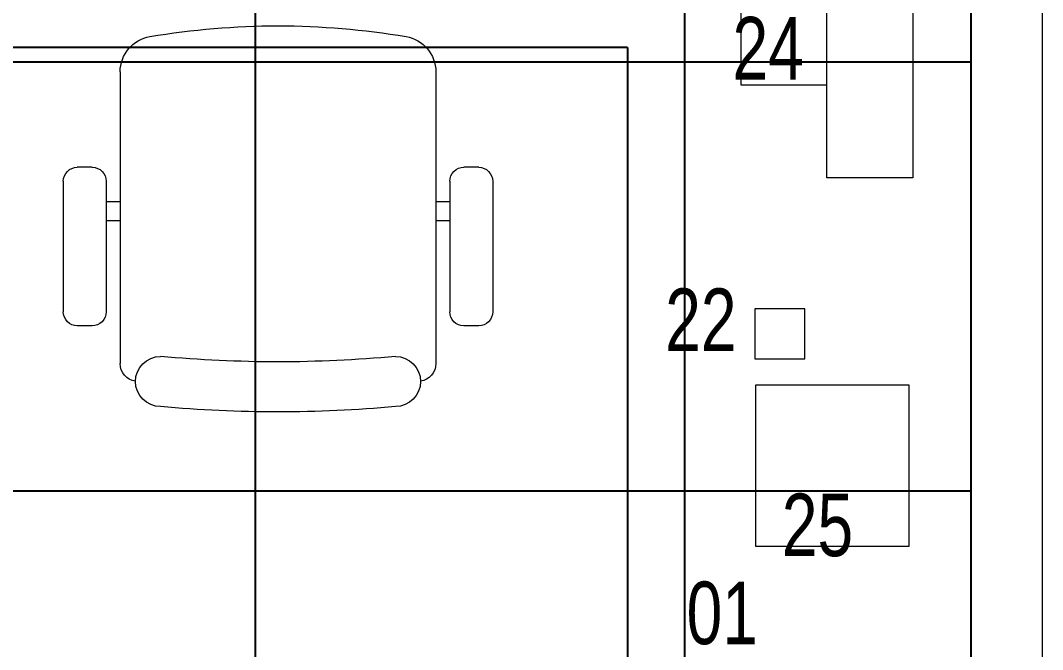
# Model space of a CAD drawing. Extents: x -12260 to 304645, y -29287 to 19916.
# Drawn here: x 21887 to 23316, y 7288 to 8168 of the extents above; entities that cross this region are included whole.
import ezdxf

# ---------------------------------------------------------------- set-up
doc = ezdxf.new("R2010")
doc.units = 0
doc.header["$LTSCALE"] = 0.25
doc.linetypes.add('DASHDOT', pattern=[25.4, 12.7, -6.35, 0, -6.35])
for name, color, linetype, lineweight in [('01-First Floor$0$72_EGR_EQP_TAG', 142, 'Continuous', 5), ('01-First Floor$0$LOADING', 253, 'Continuous', 5), ('01-First Floor$0$NEW Wall', 166, 'Continuous', 5), ('01-First Floor$0$Walls', 251, 'Continuous', 5), ('E-LITE-CLNG-CNDT', 6, 'DASHDOT', 35)]:
    doc.layers.add(name, color=color, linetype=linetype, lineweight=lineweight)
doc.layers.add('01-First Floor$0$FALSE CEILING', color=251, linetype='Continuous')
doc.styles.add('01-First Floor$0$X3G_ENTITY_257CFD', font='swisscl.ttf', dxfattribs={"height": 200})

# ---------------------------------------------------------------- blocks, each defined once
blk = doc.blocks.new('01-First Floor$0$D.110.51.53')
blk.add_lwpolyline([(285914, 4547), (286139, 4547), (286139, 4332), (285914, 4332), (285914, 4547)])
blk = doc.blocks.new('01-First Floor$0$D.111.03.06')
blk.add_lwpolyline([(292372, 3690), (292442, 3690), (292442, 3620), (292372, 3620), (292372, 3690)])
blk = doc.blocks.new('01-First Floor$0$D.122.06.11')
for points in [[(285783, 4268), (285783, 4268), (285783, 4388), (285713, 4388), (285643, 4388), (285643, 4268)], [(285513, 4148), (285913, 4148), (285913, 4268), (285513, 4268), (285513, 4148)]]:
    blk.add_lwpolyline(points)
blk = doc.blocks.new('*X76')
at = {"color": 0}
for p, q in [((5, 3), (5, 3)), ((5, 3), (5, 3)), ((5, 3), (5, 3)), ((5, 3), (5, 3)), ((5, 3), (5, 3)), ((5, 3), (5, 3)), ((5, 3), (5, 3)), ((5, 3), (5, 3)), ((5, 3), (5, 3)), ((5, 3), (5, 3)), ((5, 3), (5, 3)), ((5, 3), (5, 3)), ((5, 3), (5, 3)), ((5, 3), (5, 3)), ((5, 3), (5, 3)), ((5, 3), (5, 3)), ((5, 3), (5, 3)), ((5, 3), (5, 3)), ((5, 3), (5, 3)), ((5, 3), (5, 3)), ((5, 3), (5, 3)), ((5, 3), (5, 3)), ((5, 3), (5, 3)), ((5, 3), (5, 3)), ((5, 3), (5, 3)), ((5, 3), (5, 3)), ((5, 3), (5, 3)), ((5, 3), (5, 3)), ((5, 3), (5, 3)), ((5, 3), (5, 3)), ((5, 3), (5, 3)), ((5, 3), (5, 3)), ((5, 3), (5, 3)), ((5, 3), (5, 3)), ((5, 3), (5, 3)), ((5, 3), (5, 3)), ((5, 3), (5, 3)), ((5, 3), (5, 3)), ((5, 3), (5, 3)), ((5, 3), (5, 3)), ((5, 3), (5, 3)), ((5, 3), (5, 3)), ((5, 3), (5, 3)), ((5, 3), (5, 3)), ((5, 3), (5, 3)), ((5, 3), (5, 3)), ((5, 3), (5, 3)), ((5, 3), (5, 3)), ((5, 3), (5, 3)), ((5, 3), (5, 3)), ((5, 3), (5, 3)), ((5, 3), (5, 3)), ((5, 3), (5, 3)), ((5, 3), (5, 3)), ((5, 3), (5, 3)), ((5, 3), (5, 3)), ((5, 3), (5, 3)), ((5, 3), (5, 3)), ((5, 3), (5, 3)), ((5, 3), (5, 3)), ((5, 3), (5, 3)), ((5, 3), (5, 3)), ((5, 3), (5, 3)), ((5, 3), (5, 3)), ((5, 3), (5, 3)), ((5, 3), (5, 3)), ((6, 3), (5, 3)), ((5, 3), (5, 3)), ((6, 3), (5, 3)), ((5, 3), (5, 3)), ((6, 3), (5, 3)), ((5, 3), (5, 3)), ((6, 3), (5, 3)), ((5, 3), (5, 3)), ((5, 3), (5, 3)), ((5, 3), (5, 3)), ((5, 3), (5, 3)), ((5, 3), (5, 3)), ((5, 3), (5, 3)), ((5, 3), (5, 3)), ((5, 3), (5, 3)), ((5, 3), (5, 3)), ((5, 3), (5, 3)), ((5, 3), (5, 3)), ((5, 3), (5, 3)), ((5, 3), (5, 3)), ((5, 3), (5, 3)), ((5, 3), (5, 3)), ((5, 3), (5, 3)), ((5, 3), (5, 3)), ((5, 3), (5, 3)), ((5, 3), (5, 3)), ((5, 3), (5, 3)), ((5, 3), (5, 3)), ((5, 3), (5, 3)), ((5, 3), (5, 3)), ((6, 3), (6, 3)), ((6, 3), (6, 3)), ((6, 3), (6, 3)), ((6, 3), (6, 3)), ((6, 3), (6, 3)), ((6, 3), (6, 3)), ((6, 3), (6, 3)), ((6, 3), (6, 3)), ((6, 3), (6, 3)), ((6, 3), (6, 3)), ((6, 3), (6, 3)), ((6, 3), (6, 3)), ((6, 3), (6, 3)), ((6, 3), (6, 3)), ((6, 3), (6, 3)), ((6, 3), (6, 3)), ((6, 3), (6, 3)), ((6, 3), (6, 3)), ((6, 3), (6, 3)), ((6, 3), (6, 3)), ((6, 3), (6, 3)), ((6, 3), (6, 3)), ((6, 3), (6, 3)), ((6, 3), (6, 3)), ((6, 3), (6, 3)), ((6, 3), (6, 3)), ((6, 3), (6, 3)), ((6, 3), (6, 3)), ((6, 3), (6, 3)), ((6, 3), (6, 3)), ((6, 3), (6, 3)), ((6, 3), (6, 3)), ((6, 3), (6, 3)), ((6, 3), (6, 3)), ((6, 3), (6, 3)), ((6, 3), (6, 3)), ((6, 3), (6, 3)), ((6, 3), (6, 3)), ((6, 3), (6, 3)), ((6, 3), (6, 3)), ((6, 3), (6, 3)), ((6, 3), (6, 3)), ((6, 3), (6, 3)), ((6, 3), (6, 3)), ((6, 3), (6, 3)), ((6, 3), (6, 3)), ((6, 3), (6, 3)), ((6, 3), (6, 3)), ((6, 3), (6, 3)), ((6, 3), (6, 3)), ((6, 3), (6, 3)), ((6, 3), (6, 3)), ((6, 3), (6, 3)), ((6, 3), (6, 3)), ((6, 3), (6, 3)), ((6, 3), (6, 3)), ((6, 3), (6, 3)), ((6, 3), (6, 3)), ((6, 3), (6, 3)), ((6, 3), (6, 3)), ((6, 3), (6, 3)), ((6, 3), (6, 3)), ((6, 3), (6, 3)), ((6, 3), (6, 3)), ((6, 3), (6, 3)), ((6, 3), (6, 3)), ((6, 3), (6, 3)), ((6, 3), (6, 3)), ((6, 3), (6, 3)), ((6, 3), (6, 3)), ((6, 3), (6, 3)), ((6, 3), (6, 3)), ((6, 3), (6, 3)), ((6, 3), (6, 3)), ((6, 3), (6, 3)), ((6, 3), (6, 3)), ((6, 3), (6, 3)), ((6, 3), (6, 3)), ((6, 3), (6, 3)), ((6, 3), (6, 3)), ((6, 3), (6, 3)), ((6, 3), (6, 3)), ((6, 3), (6, 3)), ((6, 3), (6, 3)), ((6, 3), (6, 3)), ((6, 3), (6, 3)), ((6, 3), (6, 3)), ((6, 3), (6, 3)), ((6, 3), (6, 3)), ((6, 3), (6, 3)), ((6, 3), (6, 3)), ((6, 3), (6, 3)), ((6, 3), (6, 3)), ((6, 3), (6, 3)), ((6, 3), (6, 3)), ((6, 3), (6, 3)), ((6, 3), (6, 3)), ((6, 3), (6, 3)), ((6, 3), (6, 3)), ((6, 3), (6, 3)), ((6, 3), (6, 3)), ((6, 3), (6, 3)), ((6, 3), (6, 3)), ((6, 3), (6, 3)), ((6, 3), (6, 3)), ((6, 3), (6, 3)), ((6, 3), (6, 3)), ((6, 3), (6, 3)), ((6, 3), (6, 3)), ((6, 3), (6, 3)), ((6, 3), (6, 3)), ((6, 3), (6, 3)), ((6, 3), (6, 3)), ((6, 3), (6, 3)), ((6, 3), (6, 3)), ((6, 3), (6, 3)), ((6, 3), (6, 3)), ((6, 3), (6, 3)), ((6, 3), (6, 3)), ((6, 3), (6, 3)), ((6, 3), (6, 3)), ((6, 3), (6, 3)), ((6, 3), (6, 3)), ((6, 3), (6, 3)), ((6, 3), (6, 3)), ((6, 3), (6, 3)), ((6, 3), (6, 3)), ((6, 3), (6, 3)), ((6, 3), (6, 3)), ((6, 3), (6, 3)), ((6, 3), (6, 3)), ((6, 3), (6, 3)), ((6, 3), (6, 3)), ((6, 3), (6, 3)), ((6, 3), (6, 3)), ((6, 3), (6, 3)), ((6, 3), (6, 3)), ((6, 3), (6, 3)), ((6, 3), (6, 3)), ((6, 3), (6, 3)), ((6, 3), (6, 3)), ((6, 3), (6, 3)), ((6, 3), (6, 3)), ((6, 3), (6, 3)), ((6, 3), (6, 3)), ((6, 3), (6, 3)), ((6, 3), (6, 3)), ((6, 3), (6, 3)), ((6, 3), (6, 3)), ((6, 3), (6, 3)), ((6, 3), (6, 3)), ((6, 3), (6, 3)), ((6, 3), (6, 3)), ((6, 3), (6, 3)), ((6, 3), (6, 3)), ((6, 3), (6, 3)), ((6, 3), (6, 3)), ((6, 3), (6, 3)), ((6, 3), (6, 3)), ((6, 3), (6, 3)), ((6, 3), (6, 3)), ((6, 3), (6, 3)), ((6, 3), (6, 3)), ((6, 3), (6, 3)), ((6, 3), (6, 3)), ((6, 3), (6, 3)), ((6, 3), (6, 3)), ((6, 3), (6, 3)), ((6, 3), (6, 3)), ((6, 3), (6, 3)), ((6, 3), (6, 3)), ((6, 3), (6, 3)), ((6, 3), (6, 3)), ((6, 3), (6, 3)), ((6, 3), (6, 3)), ((6, 3), (6, 3)), ((6, 3), (6, 3)), ((6, 3), (6, 3)), ((6, 3), (6, 3)), ((6, 3), (6, 3)), ((6, 3), (6, 3)), ((6, 3), (6, 3)), ((6, 3), (6, 3)), ((6, 3), (6, 3)), ((6, 3), (6, 3)), ((6, 3), (6, 3)), ((6, 3), (6, 3)), ((6, 3), (6, 3)), ((6, 3), (6, 3)), ((6, 3), (6, 3)), ((6, 3), (6, 3)), ((6, 3), (6, 3)), ((6, 3), (6, 3)), ((6, 3), (6, 3)), ((6, 3), (6, 3)), ((6, 3), (6, 3)), ((6, 3), (6, 3)), ((6, 3), (6, 3)), ((6, 3), (6, 3)), ((6, 3), (6, 3)), ((6, 3), (6, 3)), ((6, 3), (6, 3)), ((6, 3), (6, 3)), ((6, 3), (6, 3)), ((6, 3), (5, 3)), ((6, 3), (5, 3)), ((6, 3), (5, 3)), ((6, 3), (5, 3)), ((6, 3), (5, 3)), ((6, 3), (6, 3)), ((6, 3), (6, 3)), ((6, 3), (6, 3)), ((6, 3), (6, 3)), ((6, 3), (6, 3)), ((6, 3), (6, 3)), ((6, 3), (6, 3)), ((6, 3), (6, 3)), ((6, 3), (6, 3)), ((6, 3), (6, 3)), ((6, 3), (6, 3)), ((6, 3), (6, 3)), ((6, 3), (6, 3)), ((6, 3), (6, 3)), ((6, 3), (6, 3)), ((6, 3), (6, 3)), ((6, 3), (6, 3)), ((6, 3), (6, 3)), ((6, 3), (6, 3)), ((6, 3), (6, 3)), ((6, 3), (6, 3)), ((6, 3), (6, 3)), ((6, 3), (6, 3)), ((6, 3), (6, 3)), ((6, 3), (6, 3)), ((6, 3), (6, 3)), ((6, 3), (6, 3)), ((6, 3), (6, 3)), ((6, 3), (6, 3)), ((6, 3), (6, 3)), ((6, 3), (6, 3)), ((6, 3), (6, 3)), ((6, 3), (6, 3)), ((6, 3), (6, 3)), ((6, 3), (6, 3)), ((6, 3), (6, 3)), ((6, 3), (6, 3)), ((6, 3), (6, 3)), ((6, 3), (6, 3)), ((6, 3), (6, 3)), ((6, 3), (6, 3)), ((6, 3), (6, 3)), ((6, 3), (6, 3)), ((6, 3), (6, 3)), ((6, 3), (6, 3)), ((6, 3), (6, 3)), ((6, 3), (6, 3)), ((6, 3), (6, 3)), ((6, 3), (6, 3)), ((6, 3), (6, 3)), ((6, 3), (6, 3)), ((6, 3), (6, 3)), ((6, 3), (6, 3)), ((6, 3), (6, 3)), ((6, 3), (6, 3)), ((6, 3), (6, 3)), ((6, 3), (6, 3)), ((6, 3), (6, 3)), ((6, 3), (6, 3)), ((6, 3), (6, 3)), ((6, 3), (6, 3)), ((6, 3), (6, 3)), ((6, 3), (6, 3)), ((6, 3), (6, 3)), ((6, 3), (6, 3)), ((6, 3), (6, 3)), ((6, 3), (6, 3)), ((6, 3), (6, 3)), ((6, 3), (6, 3)), ((6, 3), (6, 3)), ((6, 3), (6, 3)), ((6, 3), (6, 3)), ((6, 3), (6, 3)), ((6, 3), (6, 3)), ((6, 3), (6, 3)), ((6, 3), (6, 3)), ((6, 3), (6, 3)), ((6, 3), (6, 3)), ((6, 3), (6, 3)), ((6, 3), (6, 3)), ((6, 3), (6, 3)), ((6, 3), (6, 3)), ((6, 3), (6, 3)), ((6, 3), (6, 3)), ((6, 3), (6, 3)), ((6, 3), (6, 3)), ((6, 3), (6, 3)), ((6, 3), (6, 3)), ((6, 3), (6, 3)), ((6, 3), (6, 3)), ((6, 3), (6, 3)), ((6, 3), (6, 3)), ((6, 3), (6, 3)), ((6, 3), (6, 3)), ((6, 3), (6, 3)), ((6, 3), (6, 3)), ((6, 3), (6, 3)), ((6, 3), (6, 3)), ((6, 3), (6, 3)), ((6, 3), (6, 3)), ((6, 3), (6, 3)), ((6, 3), (6, 3)), ((6, 3), (6, 3)), ((6, 3), (6, 3)), ((6, 3), (6, 3)), ((6, 3), (6, 3)), ((6, 3), (6, 3)), ((6, 3), (6, 3)), ((6, 3), (6, 3)), ((6, 3), (6, 3)), ((6, 3), (6, 3)), ((6, 3), (6, 3)), ((6, 3), (6, 3)), ((6, 3), (6, 3)), ((6, 3), (6, 3)), ((6, 3), (6, 3)), ((6, 3), (6, 3)), ((6, 3), (6, 3)), ((6, 3), (6, 3)), ((6, 3), (6, 3)), ((6, 3), (6, 3)), ((6, 3), (6, 3)), ((6, 3), (6, 3)), ((6, 3), (6, 3)), ((6, 3), (6, 3)), ((6, 3), (6, 3)), ((6, 3), (6, 3)), ((6, 3), (6, 3)), ((6, 3), (6, 3)), ((6, 3), (6, 3)), ((6, 3), (6, 3)), ((6, 3), (6, 3)), ((6, 3), (6, 3)), ((6, 3), (6, 3)), ((6, 3), (6, 3)), ((6, 3), (6, 3)), ((6, 3), (6, 3)), ((6, 3), (6, 3)), ((6, 3), (6, 3)), ((6, 3), (6, 3)), ((6, 3), (6, 3)), ((6, 3), (6, 3)), ((6, 3), (6, 3)), ((6, 3), (6, 3)), ((6, 3), (6, 3)), ((6, 3), (6, 3)), ((6, 3), (6, 3)), ((6, 3), (6, 3)), ((6, 3), (6, 3)), ((6, 3), (6, 3)), ((6, 3), (6, 3)), ((6, 3), (6, 3)), ((6, 3), (6, 3)), ((6, 3), (6, 3)), ((6, 3), (6, 3)), ((6, 3), (6, 3)), ((6, 3), (6, 3)), ((6, 3), (6, 3)), ((6, 3), (6, 3)), ((6, 3), (6, 3)), ((6, 3), (6, 3)), ((6, 3), (6, 3)), ((6, 3), (6, 3)), ((6, 3), (6, 3)), ((6, 3), (6, 3)), ((6, 3), (6, 3)), ((6, 3), (6, 3)), ((6, 3), (6, 3)), ((6, 3), (6, 3)), ((6, 3), (6, 3)), ((6, 3), (6, 3)), ((6, 3), (6, 3)), ((6, 3), (6, 3)), ((6, 3), (6, 3)), ((6, 3), (6, 3)), ((6, 3), (6, 3)), ((6, 3), (6, 3)), ((6, 3), (6, 3)), ((6, 3), (6, 3)), ((6, 3), (6, 3)), ((6, 3), (6, 3)), ((6, 3), (6, 3)), ((6, 3), (6, 3)), ((6, 3), (6, 3)), ((6, 3), (6, 3)), ((6, 3), (6, 3)), ((6, 3), (6, 3)), ((6, 3), (6, 3)), ((6, 3), (6, 3)), ((6, 3), (6, 3)), ((6, 3), (6, 3)), ((6, 3), (6, 3)), ((6, 3), (6, 3)), ((6, 3), (6, 3)), ((6, 3), (6, 3)), ((6, 3), (6, 3)), ((6, 3), (6, 3)), ((6, 3), (6, 3)), ((6, 3), (6, 3)), ((6, 3), (6, 3)), ((6, 3), (6, 3)), ((6, 3), (6, 3)), ((6, 3), (6, 3)), ((6, 3), (6, 3)), ((6, 3), (6, 3)), ((6, 3), (6, 3)), ((6, 3), (6, 3)), ((6, 3), (6, 3)), ((6, 3), (6, 3)), ((6, 3), (6, 3)), ((6, 3), (6, 3)), ((6, 3), (6, 3)), ((6, 3), (6, 3)), ((6, 3), (6, 3)), ((6, 3), (6, 3)), ((6, 3), (6, 3)), ((6, 3), (6, 3)), ((6, 3), (6, 3)), ((6, 3), (6, 3)), ((6, 3), (6, 3)), ((6, 3), (6, 3)), ((6, 3), (6, 3)), ((6, 3), (6, 3)), ((6, 3), (6, 3)), ((6, 3), (6, 3)), ((6, 3), (6, 3)), ((6, 3), (6, 3)), ((6, 3), (6, 3)), ((6, 3), (6, 3)), ((6, 3), (6, 3)), ((6, 3), (6, 3)), ((6, 3), (6, 3)), ((6, 3), (6, 3)), ((6, 3), (6, 3)), ((6, 3), (6, 3)), ((6, 3), (6, 3)), ((6, 3), (6, 3)), ((6, 3), (6, 3)), ((6, 3), (6, 3)), ((6, 3), (6, 3)), ((6, 3), (6, 3)), ((6, 3), (6, 3)), ((6, 3), (6, 3)), ((6, 3), (6, 3)), ((6, 3), (6, 3)), ((6, 3), (6, 3)), ((6, 3), (6, 3)), ((6, 3), (6, 3)), ((6, 3), (6, 3)), ((6, 3), (6, 3)), ((6, 3), (6, 3)), ((6, 3), (6, 3)), ((6, 3), (6, 3)), ((6, 3), (6, 3)), ((6, 3), (6, 3)), ((6, 3), (6, 3)), ((6, 3), (6, 3)), ((6, 3), (6, 3)), ((6, 3), (6, 3)), ((6, 3), (6, 3)), ((6, 3), (6, 3)), ((6, 3), (6, 3)), ((6, 3), (6, 3)), ((6, 3), (6, 3)), ((6, 3), (6, 3)), ((6, 3), (6, 3)), ((6, 3), (6, 3)), ((6, 3), (6, 3)), ((6, 3), (6, 3)), ((6, 3), (6, 3)), ((6, 3), (6, 3)), ((6, 3), (6, 3)), ((6, 3), (6, 3)), ((6, 3), (6, 3)), ((6, 3), (6, 3)), ((6, 3), (6, 3)), ((6, 3), (6, 3)), ((6, 3), (6, 3)), ((6, 3), (6, 3)), ((6, 3), (6, 3)), ((6, 3), (6, 3)), ((6, 3), (6, 3)), ((6, 3), (6, 3)), ((6, 3), (6, 3)), ((6, 3), (6, 3)), ((6, 3), (6, 3)), ((6, 3), (6, 3)), ((6, 3), (6, 3)), ((6, 3), (6, 3)), ((6, 3), (6, 3)), ((6, 3), (6, 3)), ((6, 3), (6, 3)), ((6, 3), (6, 3)), ((6, 3), (6, 3)), ((6, 3), (6, 3)), ((6, 3), (6, 3)), ((6, 3), (6, 3)), ((6, 3), (6, 3)), ((6, 3), (6, 3)), ((6, 3), (6, 3)), ((6, 3), (6, 3)), ((6, 3), (6, 3)), ((6, 3), (6, 3)), ((6, 3), (6, 3)), ((6, 3), (6, 3)), ((6, 3), (6, 3)), ((6, 3), (6, 3)), ((6, 3), (6, 3)), ((6, 3), (6, 3)), ((6, 3), (6, 3)), ((6, 3), (6, 3)), ((6, 3), (6, 3)), ((6, 3), (6, 3)), ((6, 3), (6, 3)), ((6, 3), (6, 3)), ((6, 3), (6, 3)), ((6, 3), (6, 3))]:
    blk.add_line(p, q, dxfattribs=at)
blk = doc.blocks.new('*X77')
at = {"color": 0}
for p, q in [((13, 1), (13, 1)), ((13, 1), (13, 1)), ((13, 1), (13, 1)), ((13, 1), (13, 1)), ((13, 1), (13, 1)), ((13, 1), (13, 1)), ((13, 1), (13, 1)), ((13, 1), (13, 1)), ((13, 1), (13, 1)), ((13, 1), (13, 1)), ((13, 1), (13, 1)), ((13, 1), (13, 1)), ((13, 1), (13, 1)), ((13, 1), (13, 1)), ((13, 1), (13, 1)), ((13, 1), (14, 1)), ((13, 1), (14, 1)), ((13, 1), (14, 1)), ((13, 1), (13, 1)), ((13, 1), (13, 1)), ((13, 1), (13, 1)), ((13, 1), (13, 1)), ((13, 1), (13, 1)), ((13, 1), (13, 1)), ((13, 1), (13, 1)), ((13, 1), (13, 1)), ((13, 1), (13, 1)), ((13, 1), (13, 1)), ((13, 1), (13, 1)), ((13, 1), (13, 1)), ((13, 1), (13, 1)), ((13, 1), (13, 1)), ((13, 1), (13, 1)), ((13, 1), (13, 1)), ((13, 1), (13, 1)), ((13, 1), (13, 1)), ((13, 1), (13, 1)), ((13, 1), (13, 1)), ((13, 1), (13, 1)), ((13, 1), (13, 1)), ((13, 1), (13, 1)), ((13, 1), (13, 1)), ((13, 1), (13, 1)), ((13, 1), (13, 1)), ((13, 1), (13, 1)), ((13, 1), (13, 1)), ((13, 1), (13, 1)), ((13, 1), (13, 1)), ((13, 1), (13, 1)), ((13, 1), (13, 1)), ((13, 1), (13, 1)), ((13, 1), (13, 1)), ((13, 1), (13, 1)), ((13, 1), (13, 1)), ((13, 1), (13, 1)), ((13, 1), (13, 1)), ((13, 1), (13, 1)), ((13, 1), (13, 1)), ((13, 1), (13, 1)), ((13, 1), (13, 1)), ((13, 1), (13, 1)), ((13, 1), (13, 1)), ((13, 1), (13, 1)), ((13, 1), (13, 1)), ((13, 1), (13, 1)), ((13, 1), (13, 1)), ((13, 1), (13, 1)), ((13, 1), (13, 1)), ((13, 1), (13, 1)), ((13, 1), (13, 1)), ((13, 1), (13, 1)), ((13, 1), (13, 1)), ((13, 1), (13, 1)), ((13, 1), (13, 1)), ((13, 1), (13, 1)), ((13, 1), (13, 1)), ((13, 1), (13, 1)), ((13, 1), (13, 1)), ((13, 1), (13, 1)), ((13, 1), (13, 1)), ((13, 1), (13, 1)), ((13, 1), (13, 1)), ((13, 1), (13, 1)), ((13, 1), (13, 1)), ((13, 1), (13, 1)), ((13, 1), (13, 1)), ((13, 1), (13, 1)), ((13, 1), (13, 1)), ((13, 1), (13, 1)), ((13, 1), (13, 1)), ((13, 1), (13, 1)), ((13, 1), (13, 1)), ((13, 1), (13, 1)), ((13, 1), (13, 1)), ((13, 1), (13, 1)), ((13, 1), (13, 1)), ((13, 1), (13, 1)), ((13, 1), (13, 1)), ((13, 1), (13, 1)), ((13, 1), (13, 1)), ((13, 1), (13, 1)), ((13, 1), (13, 1)), ((13, 1), (13, 1)), ((13, 1), (13, 1)), ((13, 1), (13, 1)), ((13, 1), (13, 1)), ((13, 1), (13, 1)), ((13, 1), (13, 1)), ((13, 1), (13, 1)), ((13, 1), (13, 1)), ((13, 1), (13, 1)), ((13, 1), (13, 1)), ((13, 1), (13, 1)), ((13, 1), (13, 1)), ((13, 1), (13, 1)), ((13, 1), (13, 1)), ((13, 1), (13, 1)), ((13, 1), (13, 1)), ((13, 1), (13, 1)), ((13, 1), (13, 1)), ((13, 1), (13, 1)), ((13, 1), (13, 1)), ((13, 1), (13, 1)), ((13, 1), (14, 1)), ((13, 0), (13, 0)), ((13, 0), (13, 0)), ((13, 0), (13, 0)), ((13, 0), (13, 0)), ((13, 0), (13, 0)), ((13, 0), (13, 0)), ((13, 0), (13, 0)), ((13, 0), (13, 0)), ((13, 0), (13, 0)), ((13, 0), (13, 0)), ((13, 0), (13, 0)), ((13, 0), (13, 0)), ((13, 0), (13, 0)), ((13, 0), (13, 0)), ((13, 0), (13, 0)), ((13, 0), (13, 0)), ((13, 0), (13, 0)), ((13, 0), (13, 0)), ((13, 0), (13, 0)), ((13, 0), (13, 0)), ((13, 0), (13, 0)), ((13, 0), (13, 0)), ((13, 0), (13, 0)), ((13, 0), (13, 0)), ((13, 0), (13, 0)), ((13, 0), (13, 0)), ((13, 0), (13, 0)), ((13, 0), (13, 0)), ((13, 0), (13, 0)), ((13, 0), (13, 0)), ((13, 0), (13, 0)), ((13, 0), (13, 0)), ((13, 0), (13, 0)), ((13, 0), (13, 0)), ((13, 0), (13, 0)), ((13, 0), (13, 0)), ((13, 0), (13, 0)), ((13, 0), (13, 0)), ((13, 0), (13, 0)), ((13, 0), (13, 0)), ((13, 0), (13, 0)), ((13, 0), (13, 0)), ((13, 0), (13, 0)), ((13, 0), (13, 0)), ((13, 0), (13, 0)), ((13, 0), (13, 0)), ((13, 0), (13, 0)), ((13, 0), (13, 0)), ((13, 0), (14, 0)), ((13, 0), (14, 0)), ((13, 0), (13, 0)), ((13, 0), (14, 0)), ((14, 1), (14, 1)), ((14, 1), (14, 1)), ((14, 1), (14, 1)), ((14, 1), (14, 1)), ((14, 1), (14, 1)), ((14, 1), (14, 1)), ((14, 1), (14, 1)), ((14, 1), (14, 1)), ((14, 1), (14, 1)), ((14, 1), (14, 1)), ((14, 1), (14, 1)), ((14, 1), (14, 1)), ((14, 1), (14, 1)), ((14, 1), (14, 1)), ((14, 1), (14, 1)), ((14, 1), (14, 1)), ((14, 1), (14, 1)), ((14, 1), (14, 1)), ((14, 1), (14, 1)), ((14, 1), (14, 1)), ((14, 1), (14, 1)), ((14, 1), (14, 1)), ((14, 1), (14, 1)), ((14, 1), (14, 1)), ((14, 1), (14, 1)), ((14, 1), (14, 1)), ((14, 1), (14, 1)), ((14, 1), (14, 1)), ((14, 1), (14, 1)), ((14, 1), (14, 1)), ((14, 1), (14, 1)), ((14, 1), (14, 1)), ((14, 1), (14, 1)), ((14, 1), (14, 1)), ((14, 1), (14, 1)), ((14, 1), (14, 1)), ((14, 1), (14, 1)), ((14, 1), (14, 1)), ((14, 1), (14, 1)), ((14, 1), (14, 1)), ((14, 1), (14, 1)), ((14, 1), (14, 1)), ((14, 1), (14, 1)), ((14, 1), (14, 1)), ((14, 1), (14, 1)), ((14, 1), (14, 1)), ((14, 1), (14, 1)), ((14, 1), (14, 1)), ((14, 1), (14, 1)), ((14, 1), (14, 1)), ((14, 1), (14, 1)), ((14, 1), (14, 1)), ((14, 1), (14, 1)), ((14, 1), (14, 1)), ((14, 1), (14, 1)), ((14, 1), (14, 1)), ((14, 1), (14, 1)), ((14, 1), (14, 1)), ((14, 1), (14, 1)), ((14, 1), (14, 1)), ((14, 1), (14, 1)), ((14, 1), (14, 1)), ((14, 1), (14, 1)), ((14, 1), (14, 1)), ((14, 1), (14, 1)), ((14, 1), (14, 1)), ((14, 1), (14, 1)), ((14, 1), (14, 1)), ((14, 1), (14, 1)), ((14, 1), (14, 1)), ((14, 1), (14, 1)), ((14, 1), (14, 1)), ((14, 1), (14, 1)), ((14, 1), (14, 1)), ((14, 1), (14, 1)), ((14, 1), (14, 1)), ((14, 1), (14, 1)), ((14, 1), (14, 1)), ((14, 1), (14, 1)), ((14, 1), (14, 1)), ((14, 1), (14, 1)), ((14, 1), (14, 1)), ((14, 1), (14, 1)), ((14, 1), (14, 1)), ((14, 1), (14, 1)), ((14, 1), (14, 1)), ((14, 1), (14, 1)), ((14, 1), (14, 1)), ((14, 1), (14, 1)), ((14, 1), (14, 1)), ((14, 1), (14, 1)), ((14, 1), (14, 1)), ((14, 1), (14, 1)), ((14, 1), (14, 1)), ((14, 0), (14, 0)), ((14, 0), (14, 0)), ((14, 0), (14, 0)), ((14, 0), (14, 0)), ((14, 0), (14, 0)), ((14, 0), (14, 0)), ((14, 0), (14, 0)), ((14, 0), (14, 0)), ((14, 0), (14, 0)), ((14, 0), (14, 0)), ((14, 0), (14, 0)), ((14, 0), (14, 0)), ((14, 0), (14, 0)), ((14, 0), (14, 0)), ((14, 0), (14, 0)), ((14, 0), (14, 0)), ((14, 0), (14, 0)), ((14, 0), (14, 0)), ((14, 0), (14, 0)), ((14, 0), (14, 0)), ((14, 0), (14, 0)), ((14, 0), (14, 0)), ((14, 0), (14, 0)), ((14, 0), (14, 0)), ((14, 0), (14, 0)), ((14, 0), (14, 0)), ((14, 0), (14, 0)), ((14, 0), (14, 0)), ((14, 0), (14, 0)), ((14, 0), (14, 0)), ((14, 0), (14, 0)), ((14, 0), (14, 0)), ((14, 0), (14, 0)), ((14, 0), (14, 0)), ((14, 0), (14, 0)), ((14, 0), (14, 0)), ((14, 0), (14, 0)), ((14, 0), (14, 0)), ((14, 0), (14, 0)), ((14, 0), (14, 0)), ((14, 0), (14, 0)), ((14, 0), (14, 0)), ((14, 0), (14, 0)), ((14, 0), (14, 0)), ((14, 0), (14, 0)), ((14, 0), (14, 0)), ((14, 0), (14, 0)), ((14, 0), (14, 0)), ((13, 0), (13, 0)), ((13, 0), (14, 0)), ((13, 0), (13, 0)), ((13, 0), (14, 0)), ((13, 0), (13, 0)), ((13, 0), (14, 0)), ((13, 0), (13, 0)), ((13, 0), (13, 0)), ((13, 0), (13, 0)), ((13, 0), (13, 0)), ((13, 0), (14, 0)), ((13, 0), (13, 0)), ((13, 0), (14, 0)), ((13, 0), (13, 0)), ((13, 0), (14, 0)), ((13, 0), (13, 0)), ((13, 0), (14, 0)), ((13, 0), (13, 0)), ((13, 0), (14, 0)), ((13, 0), (13, 0)), ((13, 0), (14, 0)), ((13, 0), (13, 0)), ((13, 0), (14, 0)), ((13, 0), (13, 0)), ((13, 0), (13, 0)), ((13, 0), (13, 0)), ((13, 0), (14, 0)), ((13, 0), (13, 0)), ((13, 0), (14, 0)), ((13, 0), (13, 0)), ((13, 0), (14, 0)), ((13, 0), (13, 0)), ((13, 0), (14, 0)), ((13, 0), (13, 0)), ((13, 0), (13, 0)), ((13, 0), (13, 0)), ((13, 0), (13, 0)), ((13, 0), (13, 0)), ((13, 0), (13, 0)), ((13, 0), (13, 0)), ((13, 0), (13, 0)), ((13, 0), (13, 0)), ((13, 0), (13, 0)), ((13, 0), (13, 0)), ((13, 0), (13, 0)), ((13, 0), (13, 0)), ((13, 0), (13, 0)), ((13, 0), (13, 0)), ((13, 0), (13, 0)), ((13, 0), (13, 0)), ((13, 0), (13, 0)), ((13, 0), (13, 0)), ((13, 0), (13, 0)), ((13, 0), (13, 0)), ((13, 0), (13, 0)), ((13, 0), (13, 0)), ((13, 0), (13, 0)), ((13, 0), (13, 0)), ((13, 0), (13, 0)), ((13, 0), (13, 0)), ((13, 0), (13, 0)), ((13, 0), (13, 0)), ((13, 0), (13, 0)), ((13, 0), (13, 0)), ((13, -1), (13, -1)), ((13, -1), (13, -1)), ((13, -1), (13, -1)), ((13, -1), (13, -1)), ((13, -1), (13, -1)), ((13, -1), (14, -1)), ((13, -1), (13, -1)), ((14, 0), (14, 0)), ((14, 0), (14, 0)), ((14, 0), (14, 0)), ((14, 0), (14, 0)), ((14, 0), (14, 0)), ((14, 0), (14, 0)), ((14, 0), (14, 0)), ((14, 0), (14, 0)), ((14, 0), (14, 0)), ((14, 0), (14, 0)), ((14, 0), (14, 0)), ((14, 0), (14, 0)), ((14, 0), (14, 0)), ((14, 0), (14, 0)), ((14, 0), (14, 0)), ((13, 0), (14, 0)), ((14, 0), (14, 0)), ((14, 0), (14, 0)), ((14, 0), (14, 0)), ((14, 0), (14, 0)), ((14, 0), (14, 0)), ((14, 0), (14, 0)), ((14, 0), (14, 0)), ((14, 0), (14, 0)), ((14, 0), (14, 0)), ((14, 0), (14, 0)), ((14, 0), (14, 0)), ((14, 0), (14, 0)), ((14, 0), (14, 0)), ((14, 0), (14, 0)), ((14, 0), (14, 0)), ((14, 0), (14, 0)), ((14, 0), (14, 0)), ((14, 0), (14, 0)), ((14, 0), (14, 0)), ((14, 0), (14, 0)), ((14, 0), (14, 0)), ((14, 0), (14, 0)), ((14, 0), (14, 0)), ((14, 0), (14, 0)), ((14, 0), (14, 0)), ((14, 0), (14, 0)), ((14, 0), (14, 0)), ((14, 0), (14, 0)), ((14, 0), (14, 0)), ((14, 0), (14, 0)), ((14, 0), (14, 0)), ((14, 0), (14, 0)), ((14, 0), (14, 0)), ((14, 0), (14, 0)), ((14, -1), (14, -1)), ((14, -1), (14, -1)), ((14, -1), (14, -1)), ((14, -1), (14, -1)), ((14, -1), (14, -1))]:
    blk.add_line(p, q, dxfattribs=at)
blk = doc.blocks.new('01-First Floor$0$GF21018-P')
at = {"color": 0}
for p, q in [((-0.2207, 0.4756), (-0.2207, 0.0675)), ((0.2205, 0.4756), (0.2205, 0.0675)), ((-0.2806, 0.3422), (-0.2598, 0.3422)), ((0.2596, 0.3422), (0.2804, 0.3422)), ((-0.3002, 0.3226), (-0.3002, 0.14)), ((-0.2402, 0.3226), (-0.2402, 0.14)), ((0.24, 0.3226), (0.24, 0.14)), ((0.3, 0.3226), (0.3, 0.14)), ((-0.2402, 0.2937), (-0.2207, 0.2937)), ((0.2205, 0.2937), (0.24, 0.2937)), ((-0.2402, 0.2671), (-0.2207, 0.2671)), ((0.2205, 0.2671), (0.24, 0.2671)), ((-0.2806, 0.1204), (-0.2598, 0.1204)), ((0.2596, 0.1204), (0.2804, 0.1204))]:
    blk.add_line(p, q, dxfattribs=at)
for points in [[(0.24, 0.2937), (0.24, 0.2937), (0.24, 0.2937), (0.24, 0.2937), (0.24, 0.2937), (0.24, 0.2937), (0.24, 0.2937), (0.24, 0.2937), (0.24, 0.2937), (0.24, 0.2937), (0.24, 0.2937), (0.24, 0.2937), (0.24, 0.2937), (0.24, 0.2937), (0.24, 0.2937), (0.24, 0.2937), (0.24, 0.2937), (0.24, 0.2937), (0.24, 0.2937), (0.24, 0.2937), (0.24, 0.2937), (0.24, 0.2937), (0.24, 0.2937), (0.24, 0.2937), (0.24, 0.2937), (0.24, 0.2937), (0.24, 0.2937), (0.24, 0.2937), (0.24, 0.2937), (0.24, 0.2937), (0.24, 0.2937), (0.24, 0.2937), (0.24, 0.2937), (0.24, 0.2937), (0.24, 0.2937), (0.24, 0.2937), (0.24, 0.2937), (0.24, 0.2937), (0.24, 0.2937), (0.24, 0.2937), (0.24, 0.2937), (0.24, 0.2937), (0.24, 0.2937), (0.24, 0.2937), (0.24, 0.2937), (0.24, 0.2937), (0.24, 0.2937), (0.24, 0.2937), (0.24, 0.2937), (0.24, 0.2937), (0.24, 0.2937), (0.24, 0.2937), (0.24, 0.2937), (0.24, 0.2937), (0.24, 0.2937), (0.24, 0.2937), (0.24, 0.2937), (0.24, 0.2937), (0.24, 0.2937), (0.24, 0.2937), (0.24, 0.2937), (0.24, 0.2937), (0.24, 0.2937), (0.24, 0.2937), (0.24, 0.2937), (0.24, 0.2937), (0.24, 0.2937), (0.24, 0.2937), (0.24, 0.2937), (0.24, 0.2937), (0.24, 0.2937), (0.24, 0.2937), (0.24, 0.2937), (0.24, 0.2937), (0.24, 0.2937), (0.24, 0.2937), (0.24, 0.2937), (0.24, 0.2937), (0.24, 0.2937), (0.24, 0.2937), (0.24, 0.2937), (0.24, 0.2937), (0.24, 0.2937), (0.24, 0.2937), (0.24, 0.2937), (0.24, 0.2937), (0.24, 0.2937), (0.24, 0.2937), (0.24, 0.2937), (0.24, 0.2937), (0.24, 0.2937), (0.24, 0.2937), (0.24, 0.2937), (0.24, 0.2937), (0.24, 0.2937), (0.24, 0.2937), (0.24, 0.2937), (0.24, 0.2937), (0.24, 0.2937), (0.24, 0.2937), (0.24, 0.2937), (0.24, 0.2937), (0.24, 0.2937), (0.24, 0.2937), (0.24, 0.2937), (0.24, 0.2937), (0.24, 0.2937), (0.24, 0.2937), (0.24, 0.2937), (0.24, 0.2937), (0.24, 0.2937), (0.24, 0.2937), (0.24, 0.2937), (0.24, 0.2937), (0.24, 0.2937), (0.24, 0.2937), (0.24, 0.2937), (0.24, 0.2937), (0.24, 0.2937), (0.24, 0.2937), (0.24, 0.2937), (0.24, 0.2937), (0.24, 0.2937), (0.24, 0.2937), (0.24, 0.2937), (0.24, 0.2937), (0.24, 0.2937), (0.24, 0.2937), (0.24, 0.2937), (0.24, 0.2937), (0.24, 0.2937), (0.24, 0.2937), (0.24, 0.2937), (0.24, 0.2937), (0.24, 0.2937), (0.24, 0.2937), (0.24, 0.2937), (0.24, 0.2937), (0.24, 0.2937), (0.24, 0.2937), (0.24, 0.2937), (0.24, 0.2937), (0.24, 0.2937), (0.24, 0.2937), (0.24, 0.2937), (0.24, 0.2937), (0.24, 0.2937), (0.24, 0.2937), (0.24, 0.2937), (0.24, 0.2937), (0.24, 0.2937), (0.24, 0.2937), (0.24, 0.2937), (0.24, 0.2937), (0.24, 0.2937), (0.24, 0.2937), (0.24, 0.2937), (0.24, 0.2937), (0.24, 0.2937), (0.24, 0.2937), (0.24, 0.2937), (0.24, 0.2937), (0.24, 0.2937), (0.24, 0.2937), (0.24, 0.2937), (0.24, 0.2937), (0.24, 0.2937), (0.24, 0.2937), (0.24, 0.2937), (0.24, 0.2937), (0.24, 0.2937), (0.24, 0.2937), (0.24, 0.2937), (0.24, 0.2937), (0.24, 0.2937), (0.24, 0.2937), (0.24, 0.2937), (0.24, 0.2937), (0.24, 0.2937), (0.24, 0.2937), (0.24, 0.2937), (0.24, 0.2937), (0.24, 0.2937), (0.24, 0.2937), (0.24, 0.2937), (0.24, 0.2937), (0.24, 0.2937), (0.24, 0.2937), (0.24, 0.2937), (0.24, 0.2937), (0.24, 0.2937), (0.24, 0.2937), (0.24, 0.2937), (0.24, 0.2937), (0.24, 0.2937), (0.24, 0.2937), (0.24, 0.2937), (0.24, 0.2937), (0.24, 0.2937), (0.24, 0.2937), (0.24, 0.2937), (0.24, 0.2937), (0.24, 0.2937), (0.24, 0.2937), (0.24, 0.2937), (0.24, 0.2937), (0.24, 0.2937), (0.24, 0.2937), (0.24, 0.2937), (0.24, 0.2937), (0.24, 0.2937), (0.24, 0.2937), (0.24, 0.2937), (0.24, 0.2937), (0.24, 0.2937), (0.24, 0.2937), (0.24, 0.2937), (0.24, 0.2937), (0.24, 0.2937), (0.24, 0.2937), (0.24, 0.2937), (0.24, 0.2937), (0.24, 0.2937), (0.24, 0.2937), (0.24, 0.2937), (0.24, 0.2937), (0.24, 0.2937), (0.24, 0.2937), (0.24, 0.2937), (0.24, 0.2937), (0.24, 0.2937), (0.24, 0.2937), (0.24, 0.2937), (0.24, 0.2937), (0.24, 0.2937), (0.24, 0.2937), (0.24, 0.2937), (0.24, 0.2937), (0.24, 0.2937), (0.24, 0.2937), (0.24, 0.2937), (0.24, 0.2937), (0.24, 0.2937), (0.24, 0.2937), (0.24, 0.2937), (0.24, 0.2937), (0.24, 0.2937), (0.24, 0.2937), (0.24, 0.2937), (0.24, 0.2937), (0.24, 0.2937), (0.24, 0.2937), (0.24, 0.2937), (0.24, 0.2937), (0.24, 0.2937), (0.24, 0.2937), (0.24, 0.2937), (0.24, 0.2937), (0.24, 0.2937), (0.24, 0.2937), (0.24, 0.2937), (0.24, 0.2937), (0.24, 0.2937), (0.24, 0.2937), (0.24, 0.2937), (0.24, 0.2937), (0.24, 0.2937), (0.24, 0.2937), (0.24, 0.2937), (0.24, 0.2937), (0.24, 0.2937), (0.24, 0.2937), (0.24, 0.2937), (0.24, 0.2937), (0.24, 0.2937), (0.24, 0.2937), (0.24, 0.2937)], [(0.24, 0.2937), (0.24, 0.2937), (0.24, 0.2937), (0.24, 0.2937), (0.24, 0.2937), (0.24, 0.2937), (0.24, 0.2937), (0.24, 0.2937), (0.24, 0.2937), (0.24, 0.2937), (0.24, 0.2937), (0.24, 0.2937), (0.24, 0.2937), (0.24, 0.2937), (0.24, 0.2937), (0.24, 0.2937), (0.24, 0.2937), (0.24, 0.2937), (0.24, 0.2937), (0.24, 0.2937), (0.24, 0.2937), (0.24, 0.2937), (0.24, 0.2937), (0.24, 0.2937), (0.24, 0.2937), (0.24, 0.2937), (0.24, 0.2937), (0.24, 0.2937), (0.24, 0.2937), (0.24, 0.2937), (0.24, 0.2937), (0.24, 0.2937), (0.24, 0.2937), (0.24, 0.2937), (0.24, 0.2937), (0.24, 0.2937), (0.24, 0.2937), (0.24, 0.2937), (0.24, 0.2937), (0.24, 0.2937), (0.24, 0.2937), (0.24, 0.2937), (0.24, 0.2937), (0.24, 0.2937), (0.24, 0.2937), (0.24, 0.2937), (0.24, 0.2937), (0.24, 0.2937), (0.24, 0.2937), (0.24, 0.2937), (0.24, 0.2937), (0.24, 0.2937), (0.24, 0.2937), (0.24, 0.2937), (0.24, 0.2937), (0.24, 0.2937), (0.24, 0.2937), (0.24, 0.2937), (0.24, 0.2937), (0.24, 0.2937), (0.24, 0.2937), (0.24, 0.2937), (0.24, 0.2937), (0.24, 0.2937), (0.24, 0.2937), (0.24, 0.2937), (0.24, 0.2937), (0.24, 0.2937), (0.24, 0.2937), (0.24, 0.2937), (0.24, 0.2937), (0.24, 0.2937), (0.24, 0.2937), (0.24, 0.2937), (0.24, 0.2937), (0.24, 0.2937), (0.24, 0.2937), (0.24, 0.2937), (0.24, 0.2937), (0.24, 0.2937), (0.24, 0.2937), (0.24, 0.2937), (0.24, 0.2937), (0.24, 0.2937), (0.24, 0.2937), (0.24, 0.2937), (0.24, 0.2937), (0.24, 0.2937), (0.24, 0.2937), (0.24, 0.2937), (0.24, 0.2937), (0.24, 0.2937), (0.24, 0.2937), (0.24, 0.2937), (0.24, 0.2937), (0.24, 0.2937), (0.24, 0.2937), (0.24, 0.2937), (0.24, 0.2937), (0.24, 0.2937), (0.24, 0.2937), (0.24, 0.2937), (0.24, 0.2937), (0.24, 0.2937), (0.24, 0.2937), (0.24, 0.2937), (0.24, 0.2937), (0.24, 0.2937), (0.24, 0.2937), (0.24, 0.2937), (0.24, 0.2937), (0.24, 0.2937), (0.24, 0.2937), (0.24, 0.2937), (0.24, 0.2937), (0.24, 0.2937), (0.24, 0.2937), (0.24, 0.2937), (0.24, 0.2937), (0.24, 0.2937), (0.24, 0.2937), (0.24, 0.2937), (0.24, 0.2937), (0.24, 0.2937), (0.24, 0.2937), (0.24, 0.2937), (0.24, 0.2937), (0.24, 0.2937), (0.24, 0.2937), (0.24, 0.2937), (0.24, 0.2937), (0.24, 0.2937), (0.24, 0.2937), (0.24, 0.2937), (0.24, 0.2937), (0.24, 0.2937), (0.24, 0.2937), (0.24, 0.2937), (0.24, 0.2937), (0.24, 0.2937), (0.24, 0.2937), (0.24, 0.2937), (0.24, 0.2937), (0.24, 0.2937), (0.24, 0.2937), (0.24, 0.2937), (0.24, 0.2937), (0.24, 0.2937), (0.24, 0.2937), (0.24, 0.2937), (0.24, 0.2937), (0.24, 0.2937), (0.24, 0.2937), (0.24, 0.2937), (0.24, 0.2937), (0.24, 0.2937), (0.24, 0.2937), (0.24, 0.2937), (0.24, 0.2937), (0.24, 0.2937), (0.24, 0.2937), (0.24, 0.2937), (0.24, 0.2937), (0.24, 0.2937), (0.24, 0.2937), (0.24, 0.2937), (0.24, 0.2937), (0.24, 0.2937), (0.24, 0.2937), (0.24, 0.2937), (0.24, 0.2937), (0.24, 0.2937), (0.24, 0.2937), (0.24, 0.2937), (0.24, 0.2937), (0.24, 0.2937), (0.24, 0.2937), (0.24, 0.2937), (0.24, 0.2937), (0.24, 0.2937), (0.24, 0.2937), (0.24, 0.2937), (0.24, 0.2937), (0.24, 0.2937), (0.24, 0.2937), (0.24, 0.2937), (0.24, 0.2937), (0.24, 0.2937), (0.24, 0.2937), (0.24, 0.2937), (0.24, 0.2937), (0.24, 0.2937), (0.24, 0.2937), (0.24, 0.2937), (0.24, 0.2937), (0.24, 0.2937), (0.24, 0.2937), (0.24, 0.2937), (0.24, 0.2937), (0.24, 0.2937), (0.24, 0.2937), (0.24, 0.2937), (0.24, 0.2937), (0.24, 0.2937), (0.24, 0.2937), (0.24, 0.2937), (0.24, 0.2937), (0.24, 0.2937), (0.24, 0.2937), (0.24, 0.2937), (0.24, 0.2937), (0.24, 0.2937), (0.24, 0.2937), (0.24, 0.2937), (0.24, 0.2937), (0.24, 0.2937), (0.24, 0.2937), (0.24, 0.2937), (0.24, 0.2937)], [(0.24, 0.2937), (0.24, 0.2937), (0.24, 0.2937), (0.24, 0.2937), (0.24, 0.2937), (0.24, 0.2937), (0.24, 0.2937), (0.24, 0.2937), (0.24, 0.2937), (0.24, 0.2937), (0.24, 0.2937), (0.24, 0.2937), (0.24, 0.2937), (0.24, 0.2937), (0.24, 0.2937), (0.24, 0.2937), (0.24, 0.2937), (0.24, 0.2937), (0.24, 0.2937), (0.24, 0.2937), (0.24, 0.2937), (0.24, 0.2937), (0.24, 0.2937), (0.24, 0.2937), (0.24, 0.2937), (0.24, 0.2937), (0.24, 0.2937), (0.24, 0.2937), (0.24, 0.2937), (0.24, 0.2937), (0.24, 0.2937), (0.24, 0.2937), (0.24, 0.2937), (0.24, 0.2937), (0.24, 0.2937), (0.24, 0.2937), (0.24, 0.2937), (0.24, 0.2937), (0.24, 0.2937), (0.24, 0.2937), (0.24, 0.2937), (0.24, 0.2937), (0.24, 0.2937), (0.24, 0.2937), (0.24, 0.2937), (0.24, 0.2937), (0.24, 0.2937), (0.24, 0.2937), (0.24, 0.2937), (0.24, 0.2937), (0.24, 0.2937), (0.24, 0.2937), (0.24, 0.2937), (0.24, 0.2937), (0.24, 0.2937), (0.24, 0.2937), (0.24, 0.2937), (0.24, 0.2937), (0.24, 0.2937), (0.24, 0.2937), (0.24, 0.2937), (0.24, 0.2937), (0.24, 0.2937), (0.24, 0.2937), (0.24, 0.2937), (0.24, 0.2937), (0.24, 0.2937), (0.24, 0.2937), (0.24, 0.2937), (0.24, 0.2937), (0.24, 0.2937), (0.24, 0.2937), (0.24, 0.2937), (0.24, 0.2937), (0.24, 0.2937), (0.24, 0.2937), (0.24, 0.2937), (0.24, 0.2937), (0.24, 0.2937), (0.24, 0.2937), (0.24, 0.2937), (0.24, 0.2937), (0.24, 0.2937), (0.24, 0.2937), (0.24, 0.2937), (0.24, 0.2937), (0.24, 0.2937), (0.24, 0.2937), (0.24, 0.2937), (0.24, 0.2937), (0.24, 0.2937), (0.24, 0.2937), (0.24, 0.2937), (0.24, 0.2937), (0.24, 0.2937), (0.24, 0.2937), (0.24, 0.2937), (0.24, 0.2937), (0.24, 0.2937), (0.24, 0.2937), (0.24, 0.2937), (0.24, 0.2937), (0.24, 0.2937), (0.24, 0.2937), (0.24, 0.2937), (0.24, 0.2937), (0.24, 0.2937), (0.24, 0.2937), (0.24, 0.2937), (0.24, 0.2937), (0.24, 0.2937), (0.24, 0.2937), (0.24, 0.2937), (0.24, 0.2937), (0.24, 0.2937), (0.24, 0.2937), (0.24, 0.2937), (0.24, 0.2937), (0.24, 0.2937), (0.24, 0.2937), (0.24, 0.2937), (0.24, 0.2937), (0.24, 0.2937), (0.24, 0.2937), (0.24, 0.2937), (0.24, 0.2937), (0.24, 0.2937), (0.24, 0.2937), (0.24, 0.2937), (0.24, 0.2937), (0.24, 0.2937), (0.24, 0.2937), (0.24, 0.2937), (0.24, 0.2937), (0.24, 0.2937), (0.24, 0.2937), (0.24, 0.2937), (0.24, 0.2937), (0.24, 0.2937), (0.24, 0.2937), (0.24, 0.2937), (0.24, 0.2937), (0.24, 0.2937), (0.24, 0.2937), (0.24, 0.2937), (0.24, 0.2937), (0.24, 0.2937), (0.24, 0.2937), (0.24, 0.2937), (0.24, 0.2937), (0.24, 0.2937), (0.24, 0.2937), (0.24, 0.2937), (0.24, 0.2937), (0.24, 0.2937), (0.24, 0.2937), (0.24, 0.2937), (0.24, 0.2937), (0.24, 0.2937), (0.24, 0.2937), (0.24, 0.2937), (0.24, 0.2937), (0.24, 0.2937), (0.24, 0.2937), (0.24, 0.2937), (0.24, 0.2937), (0.24, 0.2937), (0.24, 0.2937), (0.24, 0.2937), (0.24, 0.2937), (0.24, 0.2937), (0.24, 0.2937), (0.24, 0.2937), (0.24, 0.2937), (0.24, 0.2937), (0.24, 0.2937), (0.24, 0.2937), (0.24, 0.2937), (0.24, 0.2937), (0.24, 0.2937), (0.24, 0.2937), (0.24, 0.2937), (0.24, 0.2937), (0.24, 0.2937), (0.24, 0.2937), (0.24, 0.2937), (0.24, 0.2937), (0.24, 0.2937), (0.24, 0.2937), (0.24, 0.2937), (0.24, 0.2937), (0.24, 0.2937), (0.24, 0.2937), (0.24, 0.2937), (0.24, 0.2937), (0.24, 0.2937), (0.24, 0.2937), (0.24, 0.2937), (0.24, 0.2937), (0.24, 0.2937), (0.24, 0.2937), (0.24, 0.2937), (0.24, 0.2937), (0.24, 0.2937), (0.24, 0.2937), (0.24, 0.2937), (0.24, 0.2937), (0.24, 0.2937), (0.24, 0.2937), (0.24, 0.2937), (0.24, 0.2937), (0.24, 0.2937), (0.24, 0.2937), (0.24, 0.2937)]]:
    blk.add_lwpolyline(points, close=True, dxfattribs=at)
for centre, radius, start, end in [((-0.0001, -0.5295), 1.0695, 80.3671, 99.6329), ((-0.1707, 0.4756), 0.05, 99.6329, 180), ((0.1705, 0.4756), 0.05, 0, 80.3671), ((-0.2806, 0.3226), 0.0196, 90, 180), ((-0.2598, 0.3226), 0.0196, 360, 90), ((0.2596, 0.3226), 0.0196, 90, 180), ((0.2804, 0.3226), 0.0196, 0, 90), ((-0.2806, 0.14), 0.0196, 180, 270), ((-0.2598, 0.14), 0.0196, 270, 360), ((0.2596, 0.14), 0.0196, 180, 270), ((0.2804, 0.14), 0.0196, 270, 0), ((-0.1643, 0.0425), 0.0351, 90, 270), ((0, 1.8467), 1.7767, 264.6946, 275.3053), ((0.1641, 0.0425), 0.0351, 270, 90), ((-0.1957, 0.0675), 0.025, 180, 261.4721), ((0.1955, 0.0675), 0.025, 278.5279, 360), ((0, 1.8314), 1.8314, 264.8532, 275.147)]:
    blk.add_arc(centre, radius, start, end, dxfattribs=at)
at = {"layer": '01-First Floor$0$NEW Wall', "color": 0, "linetype": 'Continuous'}
for points in [[(0.24, 0.2937), (0.24, 0.2937), (0.24, 0.2937), (0.24, 0.2937), (0.24, 0.2937), (0.24, 0.2937), (0.24, 0.2937), (0.24, 0.2937)], [(0.24, 0.2937), (0.24, 0.2937), (0.24, 0.2937), (0.24, 0.2937), (0.24, 0.2937), (0.24, 0.2937), (0.24, 0.2937)], [(0.24, 0.2937), (0.24, 0.2937), (0.24, 0.2937), (0.24, 0.2937), (0.24, 0.2937), (0.24, 0.2937), (0.24, 0.2937), (0.24, 0.2937), (0.24, 0.2937)], [(0.24, 0.2937), (0.24, 0.2937), (0.24, 0.2937), (0.24, 0.2937), (0.24, 0.2937), (0.24, 0.2937), (0.24, 0.2937), (0.24, 0.2937), (0.24, 0.2937), (0.24, 0.2937)], [(0.24, 0.2937), (0.24, 0.2937), (0.24, 0.2937), (0.24, 0.2937), (0.24, 0.2937), (0.24, 0.2937), (0.24, 0.2937), (0.24, 0.2937), (0.24, 0.2937), (0.24, 0.2937), (0.24, 0.2937), (0.24, 0.2937), (0.24, 0.2937), (0.24, 0.2937), (0.24, 0.2937)], [(0.24, 0.2937), (0.24, 0.2937), (0.24, 0.2937), (0.24, 0.2937), (0.24, 0.2937), (0.24, 0.2937), (0.24, 0.2937), (0.24, 0.2937), (0.24, 0.2937), (0.24, 0.2937)], [(0.24, 0.2937), (0.24, 0.2937), (0.24, 0.2937), (0.24, 0.2937), (0.24, 0.2937), (0.24, 0.2937), (0.24, 0.2937), (0.24, 0.2937), (0.24, 0.2937), (0.24, 0.2937)], [(0.24, 0.2937), (0.24, 0.2937), (0.24, 0.2937), (0.24, 0.2937), (0.24, 0.2937), (0.24, 0.2937), (0.24, 0.2937), (0.24, 0.2937), (0.24, 0.2937), (0.24, 0.2937)], [(0.24, 0.2937), (0.24, 0.2937), (0.24, 0.2937), (0.24, 0.2937), (0.24, 0.2937), (0.24, 0.2937), (0.24, 0.2937), (0.24, 0.2937), (0.24, 0.2937), (0.24, 0.2937), (0.24, 0.2937), (0.24, 0.2937), (0.24, 0.2937), (0.24, 0.2937), (0.24, 0.2937), (0.24, 0.2937), (0.24, 0.2937), (0.24, 0.2937)], [(0.24, 0.2937), (0.24, 0.2937), (0.24, 0.2937), (0.24, 0.2937), (0.24, 0.2937), (0.24, 0.2937), (0.24, 0.2937), (0.24, 0.2937), (0.24, 0.2937), (0.24, 0.2937), (0.24, 0.2937), (0.24, 0.2937)], [(0.24, 0.2937), (0.24, 0.2937), (0.24, 0.2937), (0.24, 0.2937), (0.24, 0.2937), (0.24, 0.2937), (0.24, 0.2937)], [(0.24, 0.2937), (0.24, 0.2937), (0.24, 0.2937), (0.24, 0.2937), (0.24, 0.2937), (0.24, 0.2937), (0.24, 0.2937), (0.24, 0.2937), (0.24, 0.2937), (0.24, 0.2937), (0.24, 0.2937), (0.24, 0.2937), (0.24, 0.2937), (0.24, 0.2937), (0.24, 0.2937), (0.24, 0.2937), (0.24, 0.2937), (0.24, 0.2937), (0.24, 0.2937), (0.24, 0.2937), (0.24, 0.2937), (0.24, 0.2937), (0.24, 0.2937), (0.24, 0.2937), (0.24, 0.2937), (0.24, 0.2937), (0.24, 0.2937), (0.24, 0.2937), (0.24, 0.2937), (0.24, 0.2937), (0.24, 0.2937), (0.24, 0.2937), (0.24, 0.2937), (0.24, 0.2937), (0.24, 0.2937), (0.24, 0.2937), (0.24, 0.2937), (0.24, 0.2937), (0.24, 0.2937), (0.24, 0.2937), (0.24, 0.2937), (0.24, 0.2937), (0.24, 0.2937), (0.24, 0.2937), (0.24, 0.2937), (0.24, 0.2937), (0.24, 0.2937), (0.24, 0.2937), (0.24, 0.2937), (0.24, 0.2937), (0.24, 0.2937), (0.24, 0.2937), (0.24, 0.2937), (0.24, 0.2937), (0.24, 0.2937), (0.24, 0.2937), (0.24, 0.2937), (0.24, 0.2937), (0.24, 0.2937), (0.24, 0.2937), (0.24, 0.2937), (0.24, 0.2937), (0.24, 0.2937), (0.24, 0.2937), (0.24, 0.2937), (0.24, 0.2937), (0.24, 0.2937), (0.24, 0.2937), (0.24, 0.2937), (0.24, 0.2937), (0.24, 0.2937), (0.24, 0.2937), (0.24, 0.2937), (0.24, 0.2937), (0.24, 0.2937), (0.24, 0.2937), (0.24, 0.2937), (0.24, 0.2937), (0.24, 0.2937), (0.24, 0.2937), (0.24, 0.2937), (0.24, 0.2937), (0.24, 0.2937), (0.24, 0.2937), (0.24, 0.2937), (0.24, 0.2937), (0.24, 0.2937), (0.24, 0.2937), (0.24, 0.2937), (0.24, 0.2937), (0.24, 0.2937), (0.24, 0.2937), (0.24, 0.2937), (0.24, 0.2937), (0.24, 0.2937), (0.24, 0.2937), (0.24, 0.2937), (0.24, 0.2937), (0.24, 0.2937), (0.24, 0.2937), (0.24, 0.2937), (0.24, 0.2937), (0.24, 0.2937), (0.24, 0.2937), (0.24, 0.2937), (0.24, 0.2937), (0.24, 0.2937), (0.24, 0.2937), (0.24, 0.2937), (0.24, 0.2937), (0.24, 0.2937)], [(0.24, 0.2937), (0.24, 0.2937), (0.24, 0.2937), (0.24, 0.2937), (0.24, 0.2937), (0.24, 0.2937), (0.24, 0.2937), (0.24, 0.2937), (0.24, 0.2937), (0.24, 0.2937), (0.24, 0.2937), (0.24, 0.2937), (0.24, 0.2937), (0.24, 0.2937), (0.24, 0.2937), (0.24, 0.2937), (0.24, 0.2937)], [(0.24, 0.2937), (0.24, 0.2937), (0.24, 0.2937), (0.24, 0.2937), (0.24, 0.2937), (0.24, 0.2937), (0.24, 0.2937), (0.24, 0.2937), (0.24, 0.2937), (0.24, 0.2937), (0.24, 0.2937), (0.24, 0.2937), (0.24, 0.2937), (0.24, 0.2937), (0.24, 0.2937), (0.24, 0.2937), (0.24, 0.2937), (0.24, 0.2937), (0.24, 0.2937), (0.24, 0.2937), (0.24, 0.2937), (0.24, 0.2937), (0.24, 0.2937), (0.24, 0.2937), (0.24, 0.2937), (0.24, 0.2937), (0.24, 0.2937), (0.24, 0.2937), (0.24, 0.2937), (0.24, 0.2937), (0.24, 0.2937), (0.24, 0.2937), (0.24, 0.2937), (0.24, 0.2937), (0.24, 0.2937), (0.24, 0.2937), (0.24, 0.2937), (0.24, 0.2937), (0.24, 0.2937), (0.24, 0.2937), (0.24, 0.2937), (0.24, 0.2937), (0.24, 0.2937), (0.24, 0.2937), (0.24, 0.2937), (0.24, 0.2937), (0.24, 0.2937), (0.24, 0.2937), (0.24, 0.2937), (0.24, 0.2937), (0.24, 0.2937), (0.24, 0.2937), (0.24, 0.2937), (0.24, 0.2937), (0.24, 0.2937), (0.24, 0.2937), (0.24, 0.2937), (0.24, 0.2937), (0.24, 0.2937), (0.24, 0.2937), (0.24, 0.2937), (0.24, 0.2937), (0.24, 0.2937), (0.24, 0.2937), (0.24, 0.2937), (0.24, 0.2937), (0.24, 0.2937), (0.24, 0.2937), (0.24, 0.2937), (0.24, 0.2937), (0.24, 0.2937), (0.24, 0.2937), (0.24, 0.2937), (0.24, 0.2937), (0.24, 0.2937), (0.24, 0.2937), (0.24, 0.2937), (0.24, 0.2937), (0.24, 0.2937), (0.24, 0.2937), (0.24, 0.2937), (0.24, 0.2937), (0.24, 0.2937), (0.24, 0.2937), (0.24, 0.2937), (0.24, 0.2937), (0.24, 0.2937), (0.24, 0.2937), (0.24, 0.2937)], [(0.24, 0.2937), (0.24, 0.2937), (0.24, 0.2937), (0.24, 0.2937), (0.24, 0.2937), (0.24, 0.2937), (0.24, 0.2937), (0.24, 0.2937), (0.24, 0.2937), (0.24, 0.2937), (0.24, 0.2937), (0.24, 0.2937), (0.24, 0.2937), (0.24, 0.2937), (0.24, 0.2937), (0.24, 0.2937), (0.24, 0.2937), (0.24, 0.2937), (0.24, 0.2937), (0.24, 0.2937), (0.24, 0.2937), (0.24, 0.2937), (0.24, 0.2937), (0.24, 0.2937), (0.24, 0.2937), (0.24, 0.2937), (0.24, 0.2937), (0.24, 0.2937), (0.24, 0.2937), (0.24, 0.2937), (0.24, 0.2937), (0.24, 0.2937), (0.24, 0.2937), (0.24, 0.2937), (0.24, 0.2937), (0.24, 0.2937), (0.24, 0.2937), (0.24, 0.2937), (0.24, 0.2937), (0.24, 0.2937), (0.24, 0.2937), (0.24, 0.2937), (0.24, 0.2937), (0.24, 0.2937), (0.24, 0.2937), (0.24, 0.2937), (0.24, 0.2937), (0.24, 0.2937), (0.24, 0.2937), (0.24, 0.2937), (0.24, 0.2937), (0.24, 0.2937), (0.24, 0.2937), (0.24, 0.2937)]]:
    blk.add_lwpolyline(points, dxfattribs=at)
at = {"color": 0}
for name, xscale, yscale, zscale in [('*X76', 8.59375e-11, 8.59375e-11, 8.59375e-11), ('*X77', 5.5e-11, 5.5e-11, 5.5e-11)]:
    blk.add_blockref(name, (0.24, 0.2937), dxfattribs=dict(at, xscale=xscale, yscale=yscale, zscale=zscale))
blk = doc.blocks.new('01-First Floor')
at = {"layer": '01-First Floor$0$FALSE CEILING', "linetype": 'Continuous'}
for p, q in [((22215.6, 5110), (22215.6, 8610)), ((22815.6, 5110), (22815.6, 8610)), ((19215.6, 8110), (23215.6, 8110)), ((19215.6, 7510), (23215.6, 7510))]:
    blk.add_line(p, q, dxfattribs=at)
at = {"layer": '01-First Floor$0$FALSE CEILING'}
for q in [(20217.5, 8130, -0.1), (22735.6, 6229.1, -0.1)]:
    blk.add_line((22735.6, 8130, -0.1), q, dxfattribs=at)
blk.add_lwpolyline([(19215.6, 5110), (23215.6, 5110), (23215.6, 8610), (19215.6, 8610)], close=True, dxfattribs=at)
at = {"layer": '01-First Floor$0$LOADING'}
for q in [(20217.5, 8130, -0.1), (22735.6, 6229.1, -0.1)]:
    blk.add_line((22735.6, 8130, -0.1), q, dxfattribs=at)
at = {"layer": '01-First Floor$0$Walls'}
for p, q in [((23215.6, 6150), (23215.6, 8610)), ((23315.6, 6150), (23315.6, 8610))]:
    blk.add_line(p, q, dxfattribs=at)
at = {"layer": '01-First Floor$0$LOADING', "xscale": -1, "rotation": 90}
for name, p in [('01-First Floor$0$D.122.06.11', (27282.2, 293860.4, -0.1)), ('01-First Floor$0$D.111.03.06', (26603.2, 300136.4, -0.1)), ('01-First Floor$0$D.110.51.53', (27461.2, 293571.4, -0.1))]:
    blk.add_blockref(name, p, dxfattribs=at)
at = {"layer": '01-First Floor$0$LOADING', "extrusion": (2.24021e-05, -7.77426e-06, 1), "xscale": -1000, "yscale": 1000.000000000001, "zscale": 1000, "rotation": 0.001410765030716021}
blk.add_blockref('01-First Floor$0$GF21018-P', (22246.8, 7620.2, 0.4), dxfattribs=at)
at = {"layer": '01-First Floor$0$72_EGR_EQP_TAG', "char_height": 87.47, "attachment_point": 2, "style": '01-First Floor$0$X3G_ENTITY_257CFD'}
for s, insert in [('24', (22932.1, 8172.6, -0.2)), ('22', (22838, 7792.8, -0.3)), ('25', (23001, 7505.9, -0.2)), ('01', (22867.9, 7382.8, -0.1))]:
    blk.add_mtext(s, dxfattribs=dict(at, insert=insert))

msp = doc.modelspace()

# ---------------------------------------------------------------- block references
at = {"layer": 'E-LITE-CLNG-CNDT'}
msp.add_blockref('01-First Floor', (0, 0), dxfattribs=at)

doc.saveas('drawing.dxf')
